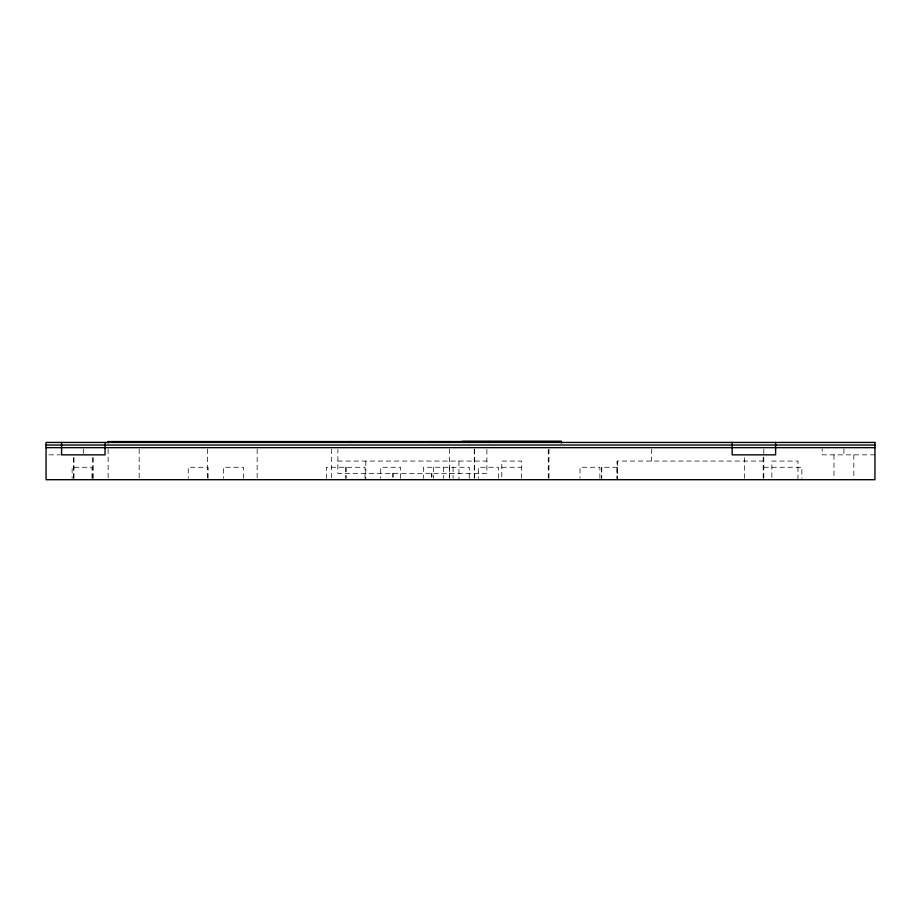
<?xml version="1.0" encoding="UTF-8"?>
<svg xmlns="http://www.w3.org/2000/svg" width="921" height="921" viewBox="0 0 921 921"><rect width="100%" height="100%" fill="white"/><g stroke="black" fill="none" stroke-linecap="round" stroke-linejoin="round"><path stroke-width="0.69" stroke-dasharray="4.61 3.45" d="M48.917 454.847L60.383 454.847M874.95 454.847L822.177 454.847L822.177 448.849M337.869 461.064L486.887 461.064M763.808 461.064L617.093 461.064L617.093 478.31L617.093 467.269M501.795 467.269L521.654 467.269M617.277 467.269L601.574 467.269L601.574 478.31M763.808 467.269L801.857 467.269L801.857 478.31M853.836 454.847L853.836 479.691M843.901 448.849L843.901 454.847M833.966 454.847L833.966 479.691M797.954 479.691L797.954 461.064L771.879 461.064L771.879 479.691M763.808 448.988L763.808 455.699M763.808 457.035L763.808 479.691M763.187 457.61L763.187 479.691M744.559 457.61L744.559 479.691M651.423 448.988L651.423 461.064M617.277 461.064L617.277 479.691M601.758 467.269L601.758 478.31M599.893 478.31L599.893 467.269L580.023 467.269L580.023 478.31M548.974 449.126L548.974 479.691M548.271 449.598L548.271 478.252M521.654 478.31L521.654 461.064L501.795 461.064L501.795 478.31M498.376 478.31L498.376 467.269L478.517 467.269L478.517 478.31M486.887 449.483L486.887 473.475L337.869 473.475L337.869 449.483M474.465 449.126L474.465 479.691M474.257 449.598L474.257 478.252M469.261 478.31L469.261 467.269L423.556 467.269L423.556 478.31M458.946 461.064L458.946 479.691M453.086 467.189L453.086 478.31M449.632 449.045L449.632 479.691M449.39 467.269L449.39 478.31M443.427 467.269L443.427 478.31M433.377 467.189L433.377 478.31M431.937 473.475L431.937 477.205M431.627 473.475L431.627 477.205M400.589 478.31L400.589 467.269L380.718 467.269L380.718 478.31M393.129 473.475L393.129 477.205M392.818 473.475L392.818 477.205M365.81 461.064L365.81 479.691M365.027 478.31L365.038 467.269L326.379 467.269L326.379 478.31M346.25 467.269L346.25 478.31M345.329 467.269L345.34 478.31M331.664 449.045L331.664 479.691M257.155 449.045L257.155 479.691M243.501 478.31L243.501 467.269L223.63 467.269L223.63 478.31M208.1 478.31L208.1 467.269L188.241 467.269L188.241 478.31M207.478 449.045L207.478 479.691M139.186 449.045L139.186 479.691M108.137 449.045L108.137 479.691M93.24 457.61L93.24 479.691M92.618 457.61L92.618 479.691M91.996 478.31L91.996 467.269L72.126 467.269L72.126 478.31M83.304 448.849L83.304 453.65M73.991 457.61L73.991 478.31M73.369 457.61L73.369 479.691"/><path stroke-width="1.38" d="M462.054 441.309L561.396 441.309M108.137 442.057L311.022 442.057M46.05 445.039L874.95 445.039M46.05 447.652L874.95 447.652M775.609 442.437L775.609 454.847L732.149 454.847L732.149 442.437M561.396 442.932L561.396 441.562L108.137 441.562L108.137 442.932M517.602 441.562L517.602 442.437M512.905 441.562L512.905 442.437M510.648 441.562L510.648 442.437M506.147 441.562L506.147 442.437M489.074 441.562L489.063 442.437M488.947 441.562L488.832 442.437M488.729 441.562L488.648 442.437M488.591 441.562L488.591 442.437M470.055 441.562L470.055 442.437M469.583 441.562L469.583 442.437M469.422 441.562L469.296 442.437M469.203 441.562L469.203 442.437M449.367 441.562L449.367 442.437M449.183 441.562L449.183 442.437M448.619 441.562L448.619 442.437M447.733 441.562L447.733 442.437M446.558 441.562L446.558 442.437M445.119 441.562L445.119 442.437M443.427 441.562L443.427 442.437M441.539 441.562L441.539 442.437M439.501 441.562L439.501 442.437M437.452 441.562L437.452 442.437M435.564 441.562L435.564 442.437M433.883 441.562L433.883 442.437M432.444 441.562L432.444 442.437M431.258 441.562L431.258 442.437M430.372 441.562L430.372 442.437M429.819 441.562L429.819 442.437M429.623 441.562L429.623 442.437M409.891 441.562L409.891 442.437M409.569 441.562L409.569 442.437M394.902 441.562L394.902 442.437M393.198 441.562L393.198 442.437M390.262 441.562L390.262 442.437M389.94 441.562L389.94 442.437M370.207 441.562L370.207 442.437M370.023 441.562L369.989 442.437M367.053 441.562L367.053 442.437M365.28 441.562L365.28 442.437M362.471 441.562L362.471 442.437M359.731 441.562L359.731 442.437M351.212 441.562L351.212 442.437M350.464 441.562L350.464 442.437M316.145 441.562L316.145 442.437M314.003 441.562L314.003 442.437M311.482 441.562L311.482 442.437M309.928 441.562L309.928 442.437M105.04 442.437L105.04 454.847L61.569 454.847L61.569 442.437M874.95 442.437L46.05 442.437L46.05 479.691L874.95 479.691L874.95 442.437M350.682 442.437L350.682 441.562L350.659 442.437"/></g></svg>
